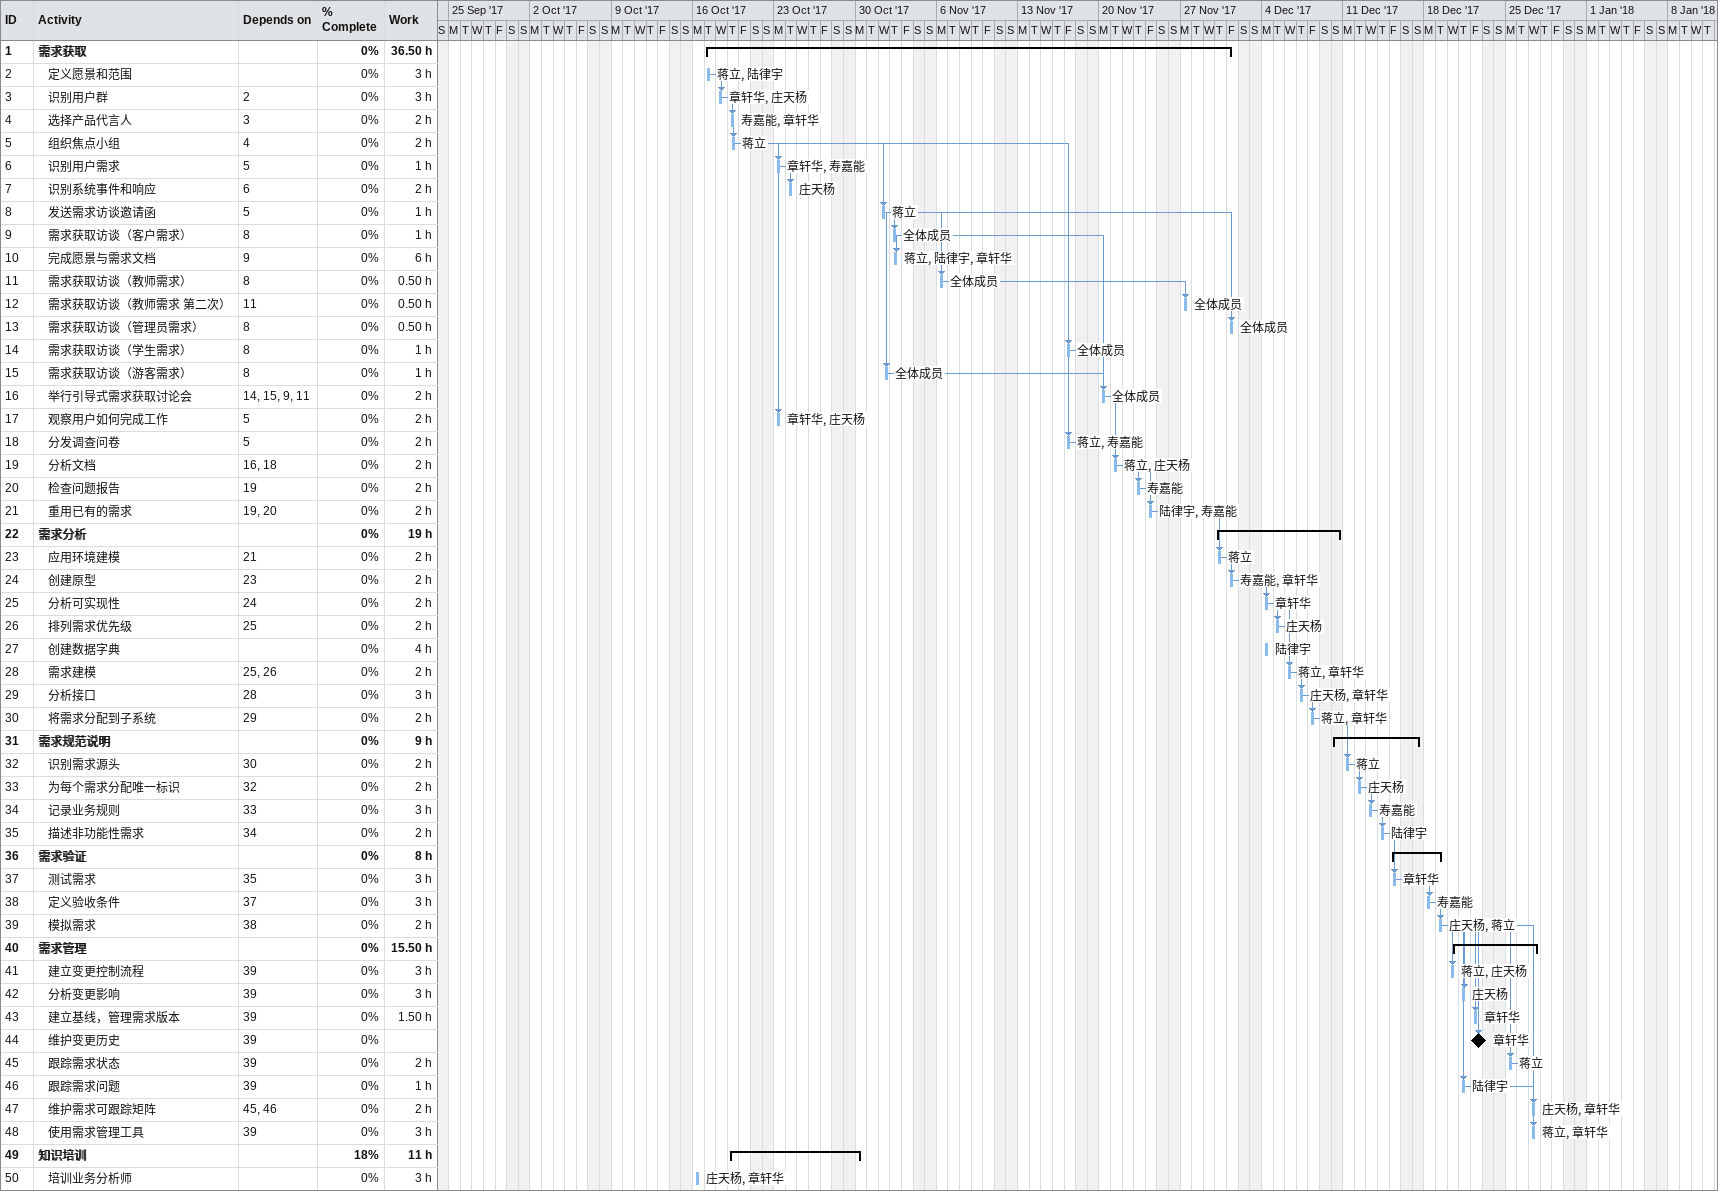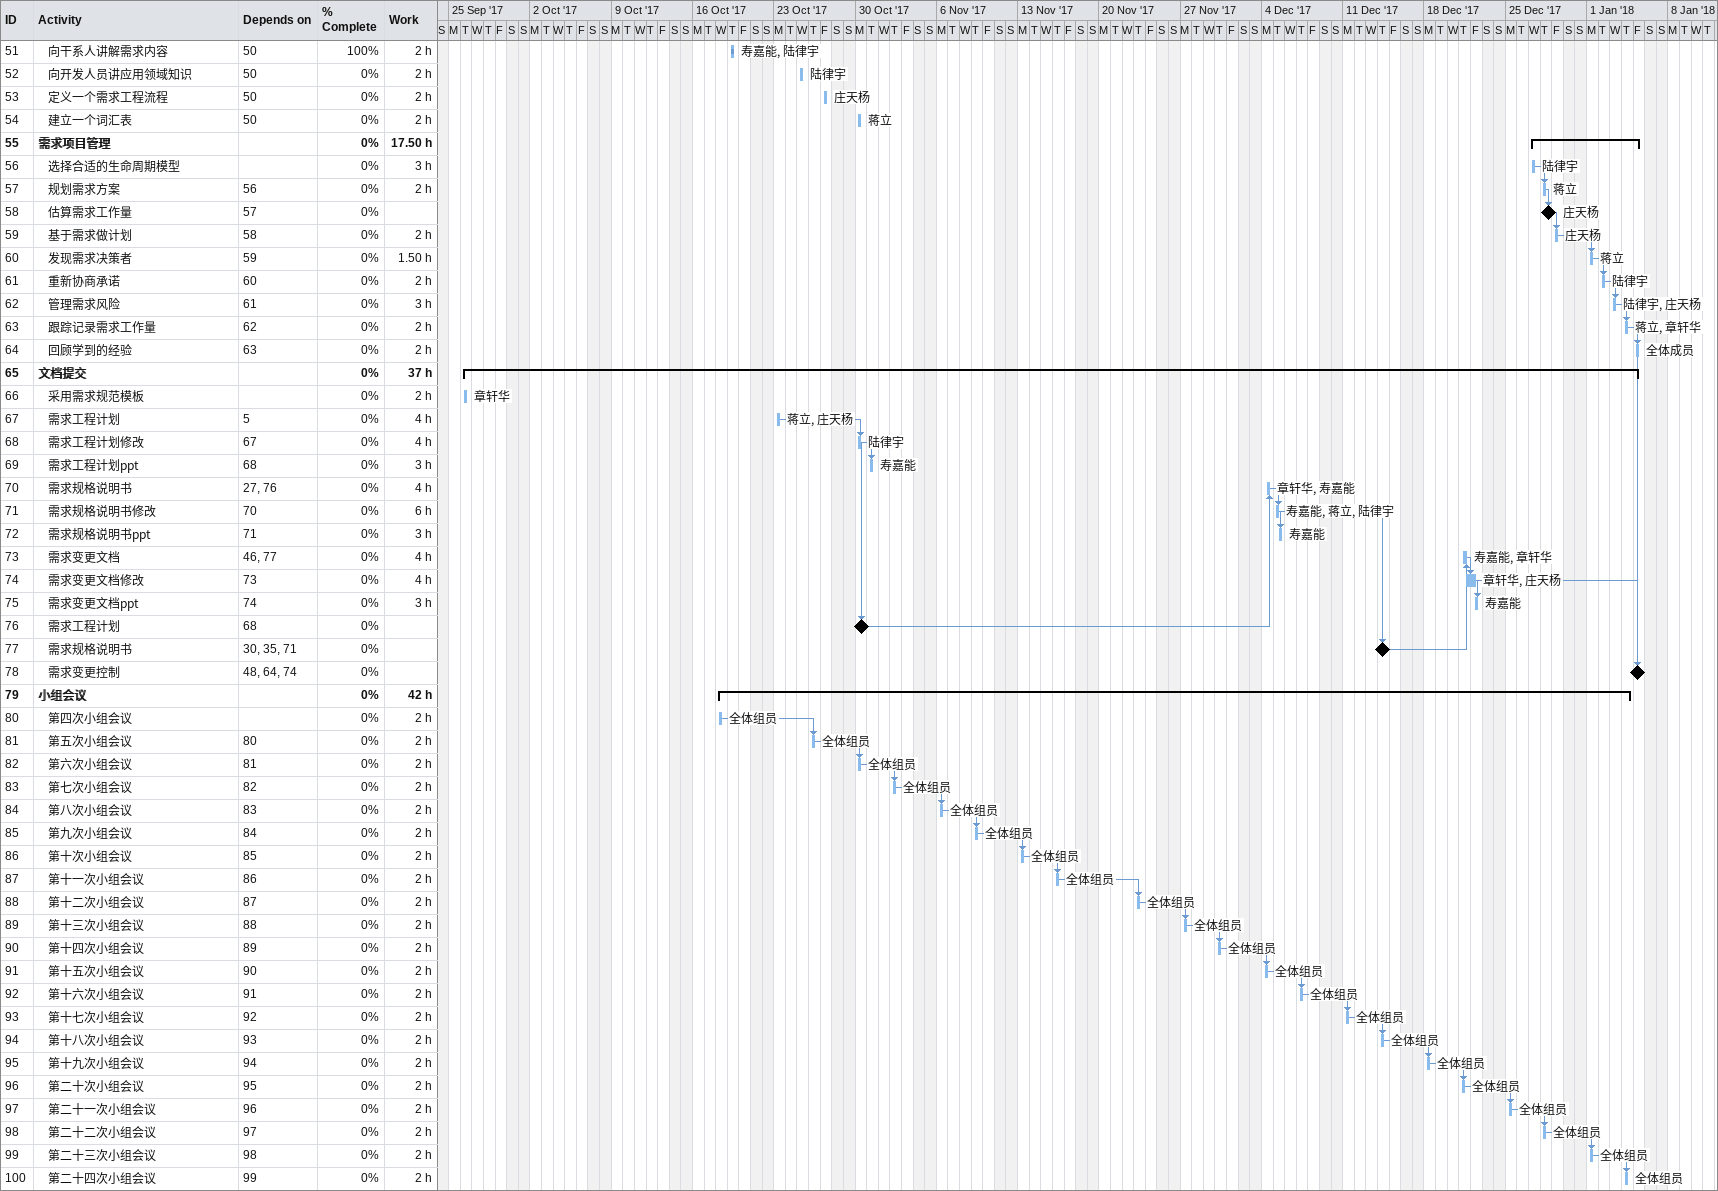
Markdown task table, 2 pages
| ID | Level | Task | Start | Finish | Predecessors | Resources | % complete | Work (h) |
|---|---|---|---|---|---|---|---|---|
| 1 | 1 | **需求获取** | 2017-10-17 | 2017-12-01 |  |  | 0 | 36.50 |
| 2 | 2 | 定义愿景和范围 | 2017-10-17 | 2017-10-17 |  | 蒋立, 陆律宇 | 0 | 3 |
| 3 | 2 | 识别用户群 | 2017-10-18 | 2017-10-18 | 2 | 章轩华, 庄天杨 | 0 | 3 |
| 4 | 2 | 选择产品代言人 | 2017-10-19 | 2017-10-19 | 3 | 寿嘉能, 章轩华 | 0 | 2 |
| 5 | 2 | 组织焦点小组 | 2017-10-19 | 2017-10-19 | 4 | 蒋立 | 0 | 2 |
| 6 | 2 | 识别用户需求 | 2017-10-23 | 2017-10-23 | 5 | 章轩华, 寿嘉能 | 0 | 1 |
| 7 | 2 | 识别系统事件和响应 | 2017-10-24 | 2017-10-24 | 6 | 庄天杨 | 0 | 2 |
| 8 | 2 | 发送需求访谈邀请函 | 2017-11-01 | 2017-11-01 | 5 | 蒋立 | 0 | 1 |
| 9 | 2 | 需求获取访谈（客户需求） | 2017-11-02 | 2017-11-02 | 8 | 全体成员 | 0 | 1 |
| 10 | 2 | 完成愿景与需求文档 | 2017-11-02 | 2017-11-02 | 9 | 蒋立, 陆律宇, 章轩华 | 0 | 6 |
| 11 | 2 | 需求获取访谈（教师需求） | 2017-11-06 | 2017-11-06 | 8 | 全体成员 | 0 | 0.50 |
| 12 | 2 | 需求获取访谈（教师需求 第二次） | 2017-11-27 | 2017-11-27 | 11 | 全体成员 | 0 | 0.50 |
| 13 | 2 | 需求获取访谈（管理员需求） | 2017-12-01 | 2017-12-01 | 8 | 全体成员 | 0 | 0.50 |
| 14 | 2 | 需求获取访谈（学生需求） | 2017-11-17 | 2017-11-17 | 8 | 全体成员 | 0 | 1 |
| 15 | 2 | 需求获取访谈（游客需求） | 2017-11-01 | 2017-11-01 | 8 | 全体成员 | 0 | 1 |
| 16 | 2 | 举行引导式需求获取讨论会 | 2017-11-20 | 2017-11-20 | 14, 15, 9, 11 | 全体成员 | 0 | 2 |
| 17 | 2 | 观察用户如何完成工作 | 2017-10-23 | 2017-10-23 | 5 | 章轩华, 庄天杨 | 0 | 2 |
| 18 | 2 | 分发调查问卷 | 2017-11-17 | 2017-11-17 | 5 | 蒋立, 寿嘉能 | 0 | 2 |
| 19 | 2 | 分析文档 | 2017-11-21 | 2017-11-21 | 16, 18 | 蒋立, 庄天杨 | 0 | 2 |
| 20 | 2 | 检查问题报告 | 2017-11-23 | 2017-11-23 | 19 | 寿嘉能 | 0 | 2 |
| 21 | 2 | 重用已有的需求 | 2017-11-24 | 2017-11-24 | 19, 20 | 陆律宇, 寿嘉能 | 0 | 2 |
| 22 | 1 | **需求分析** | 2017-11-30 | 2017-12-10 |  |  | 0 | 19 |
| 23 | 2 | 应用环境建模 | 2017-11-30 | 2017-11-30 | 21 | 蒋立 | 0 | 2 |
| 24 | 2 | 创建原型 | 2017-12-01 | 2017-12-01 | 23 | 寿嘉能, 章轩华 | 0 | 2 |
| 25 | 2 | 分析可实现性 | 2017-12-04 | 2017-12-04 | 24 | 章轩华 | 0 | 2 |
| 26 | 2 | 排列需求优先级 | 2017-12-05 | 2017-12-05 | 25 | 庄天杨 | 0 | 2 |
| 27 | 2 | 创建数据字典 | 2017-12-04 | 2017-12-04 |  | 陆律宇 | 0 | 4 |
| 28 | 2 | 需求建模 | 2017-12-06 | 2017-12-06 | 25, 26 | 蒋立, 章轩华 | 0 | 2 |
| 29 | 2 | 分析接口 | 2017-12-07 | 2017-12-07 | 28 | 庄天杨, 章轩华 | 0 | 3 |
| 30 | 2 | 将需求分配到子系统 | 2017-12-08 | 2017-12-08 | 29 | 蒋立, 章轩华 | 0 | 2 |
| 31 | 1 | **需求规范说明** | 2017-12-10 | 2017-12-17 |  |  | 0 | 9 |
| 32 | 2 | 识别需求源头 | 2017-12-11 | 2017-12-11 | 30 | 蒋立 | 0 | 2 |
| 33 | 2 | 为每个需求分配唯一标识 | 2017-12-12 | 2017-12-12 | 32 | 庄天杨 | 0 | 2 |
| 34 | 2 | 记录业务规则 | 2017-12-13 | 2017-12-13 | 33 | 寿嘉能 | 0 | 3 |
| 35 | 2 | 描述非功能性需求 | 2017-12-14 | 2017-12-14 | 34 | 陆律宇 | 0 | 2 |
| 36 | 1 | **需求验证** | 2017-12-15 | 2017-12-19 |  |  | 0 | 8 |
| 37 | 2 | 测试需求 | 2017-12-15 | 2017-12-15 | 35 | 章轩华 | 0 | 3 |
| 38 | 2 | 定义验收条件 | 2017-12-18 | 2017-12-18 | 37 | 寿嘉能 | 0 | 3 |
| 39 | 2 | 模拟需求 | 2017-12-19 | 2017-12-19 | 38 | 庄天杨, 蒋立 | 0 | 2 |
| 40 | 1 | **需求管理** | 2017-12-20 | 2017-12-27 |  |  | 0 | 15.50 |
| 41 | 2 | 建立变更控制流程 | 2017-12-20 | 2017-12-20 | 39 | 蒋立, 庄天杨 | 0 | 3 |
| 42 | 2 | 分析变更影响 | 2017-12-21 | 2017-12-21 | 39 | 庄天杨 | 0 | 3 |
| 43 | 2 | 建立基线，管理需求版本 | 2017-12-22 | 2017-12-22 | 39 | 章轩华 | 0 | 1.50 |
| 44 | 2 | 维护变更历史 (milestone) | 2017-12-22 | 2017-12-22 | 39 | 章轩华 | 0 |  |
| 45 | 2 | 跟踪需求状态 | 2017-12-25 | 2017-12-25 | 39 | 蒋立 | 0 | 2 |
| 46 | 2 | 跟踪需求问题 | 2017-12-21 | 2017-12-21 | 39 | 陆律宇 | 0 | 1 |
| 47 | 2 | 维护需求可跟踪矩阵 | 2017-12-27 | 2017-12-27 | 45, 46 | 庄天杨, 章轩华 | 0 | 2 |
| 48 | 2 | 使用需求管理工具 | 2017-12-27 | 2017-12-27 | 39 | 蒋立, 章轩华 | 0 | 3 |
| 49 | 1 | **知识培训** | 2017-10-19 | 2017-10-30 |  |  | 18 | 11 |
| 50 | 2 | 培训业务分析师 | 2017-10-16 | 2017-10-16 |  | 庄天杨, 章轩华 | 0 | 3 |
| 51 | 2 | 向干系人讲解需求内容 | 2017-10-19 | 2017-10-19 | 50 | 寿嘉能, 陆律宇 | 100 | 2 |
| 52 | 2 | 向开发人员讲应用领域知识 | 2017-10-25 | 2017-10-25 | 50 | 陆律宇 | 0 | 2 |
| 53 | 2 | 定义一个需求工程流程 | 2017-10-27 | 2017-10-27 | 50 | 庄天杨 | 0 | 2 |
| 54 | 2 | 建立一个词汇表 | 2017-10-30 | 2017-10-30 | 50 | 蒋立 | 0 | 2 |
| 55 | 1 | **需求项目管理** | 2017-12-27 | 2018-01-05 |  |  | 0 | 17.50 |
| 56 | 2 | 选择合适的生命周期模型 | 2017-12-27 | 2017-12-27 |  | 陆律宇 | 0 | 3 |
| 57 | 2 | 规划需求方案 | 2017-12-28 | 2017-12-28 | 56 | 蒋立 | 0 | 2 |
| 58 | 2 | 估算需求工作量 (milestone) | 2017-12-28 | 2017-12-28 | 57 | 庄天杨 | 0 |  |
| 59 | 2 | 基于需求做计划 | 2017-12-29 | 2017-12-29 | 58 | 庄天杨 | 0 | 2 |
| 60 | 2 | 发现需求决策者 | 2018-01-01 | 2018-01-01 | 59 | 蒋立 | 0 | 1.50 |
| 61 | 2 | 重新协商承诺 | 2018-01-02 | 2018-01-02 | 60 | 陆律宇 | 0 | 2 |
| 62 | 2 | 管理需求风险 | 2018-01-03 | 2018-01-03 | 61 | 陆律宇, 庄天杨 | 0 | 3 |
| 63 | 2 | 跟踪记录需求工作量 | 2018-01-04 | 2018-01-04 | 62 | 蒋立, 章轩华 | 0 | 2 |
| 64 | 2 | 回顾学到的经验 | 2018-01-05 | 2018-01-05 | 63 | 全体成员 | 0 | 2 |
| 65 | 1 | **文档提交** | 2017-09-26 | 2018-01-05 |  |  | 0 | 37 |
| 66 | 2 | 采用需求规范模板 | 2017-09-26 | 2017-09-26 |  | 章轩华 | 0 | 2 |
| 67 | 2 | 需求工程计划 | 2017-10-23 | 2017-10-23 | 5 | 蒋立, 庄天杨 | 0 | 4 |
| 68 | 2 | 需求工程计划修改 | 2017-10-30 | 2017-10-30 | 67 | 陆律宇 | 0 | 4 |
| 69 | 2 | 需求工程计划ppt | 2017-10-31 | 2017-10-31 | 68 | 寿嘉能 | 0 | 3 |
| 70 | 2 | 需求规格说明书 | 2017-12-04 | 2017-12-04 | 27, 76 | 章轩华, 寿嘉能 | 0 | 4 |
| 71 | 2 | 需求规格说明书修改 | 2017-12-05 | 2017-12-05 | 70 | 寿嘉能, 蒋立, 陆律宇 | 0 | 6 |
| 72 | 2 | 需求规格说明书ppt | 2017-12-05 | 2017-12-05 | 71 | 寿嘉能 | 0 | 3 |
| 73 | 2 | 需求变更文档 | 2017-12-21 | 2017-12-21 | 46, 77 | 寿嘉能, 章轩华 | 0 | 4 |
| 74 | 2 | 需求变更文档修改 | 2017-12-21 | 2017-12-22 | 73 | 章轩华, 庄天杨 | 0 | 4 |
| 75 | 2 | 需求变更文档ppt | 2017-12-22 | 2017-12-22 | 74 | 寿嘉能 | 0 | 3 |
| 76 | 2 | 需求工程计划 (milestone) | 2017-10-30 | 2017-10-30 | 68 |  | 0 |  |
| 77 | 2 | 需求规格说明书 (milestone) | 2017-12-14 | 2017-12-14 | 30, 35, 71 |  | 0 |  |
| 78 | 2 | 需求变更控制 (milestone) | 2018-01-05 | 2018-01-05 | 48, 64, 74 |  | 0 |  |
| 79 | 1 | **小组会议** | 2017-10-18 | 2018-01-04 |  |  | 0 | 42 |
| 80 | 2 | 第四次小组会议 | 2017-10-18 | 2017-10-18 |  | 全体组员 | 0 | 2 |
| 81 | 2 | 第五次小组会议 | 2017-10-26 | 2017-10-26 | 80 | 全体组员 | 0 | 2 |
| 82 | 2 | 第六次小组会议 | 2017-10-30 | 2017-10-30 | 81 | 全体组员 | 0 | 2 |
| 83 | 2 | 第七次小组会议 | 2017-11-02 | 2017-11-02 | 82 | 全体组员 | 0 | 2 |
| 84 | 2 | 第八次小组会议 | 2017-11-06 | 2017-11-06 | 83 | 全体组员 | 0 | 2 |
| 85 | 2 | 第九次小组会议 | 2017-11-09 | 2017-11-09 | 84 | 全体组员 | 0 | 2 |
| 86 | 2 | 第十次小组会议 | 2017-11-13 | 2017-11-13 | 85 | 全体组员 | 0 | 2 |
| 87 | 2 | 第十一次小组会议 | 2017-11-16 | 2017-11-16 | 86 | 全体组员 | 0 | 2 |
| 88 | 2 | 第十二次小组会议 | 2017-11-23 | 2017-11-23 | 87 | 全体组员 | 0 | 2 |
| 89 | 2 | 第十三次小组会议 | 2017-11-27 | 2017-11-27 | 88 | 全体组员 | 0 | 2 |
| 90 | 2 | 第十四次小组会议 | 2017-11-30 | 2017-11-30 | 89 | 全体组员 | 0 | 2 |
| 91 | 2 | 第十五次小组会议 | 2017-12-04 | 2017-12-04 | 90 | 全体组员 | 0 | 2 |
| 92 | 2 | 第十六次小组会议 | 2017-12-07 | 2017-12-07 | 91 | 全体组员 | 0 | 2 |
| 93 | 2 | 第十七次小组会议 | 2017-12-11 | 2017-12-11 | 92 | 全体组员 | 0 | 2 |
| 94 | 2 | 第十八次小组会议 | 2017-12-14 | 2017-12-14 | 93 | 全体组员 | 0 | 2 |
| 95 | 2 | 第十九次小组会议 | 2017-12-18 | 2017-12-18 | 94 | 全体组员 | 0 | 2 |
| 96 | 2 | 第二十次小组会议 | 2017-12-21 | 2017-12-21 | 95 | 全体组员 | 0 | 2 |
| 97 | 2 | 第二十一次小组会议 | 2017-12-25 | 2017-12-25 | 96 | 全体组员 | 0 | 2 |
| 98 | 2 | 第二十二次小组会议 | 2017-12-28 | 2017-12-28 | 97 | 全体组员 | 0 | 2 |
| 99 | 2 | 第二十三次小组会议 | 2018-01-01 | 2018-01-01 | 98 | 全体组员 | 0 | 2 |
| 100 | 2 | 第二十四次小组会议 | 2018-01-04 | 2018-01-04 | 99 | 全体组员 | 0 | 2 |
